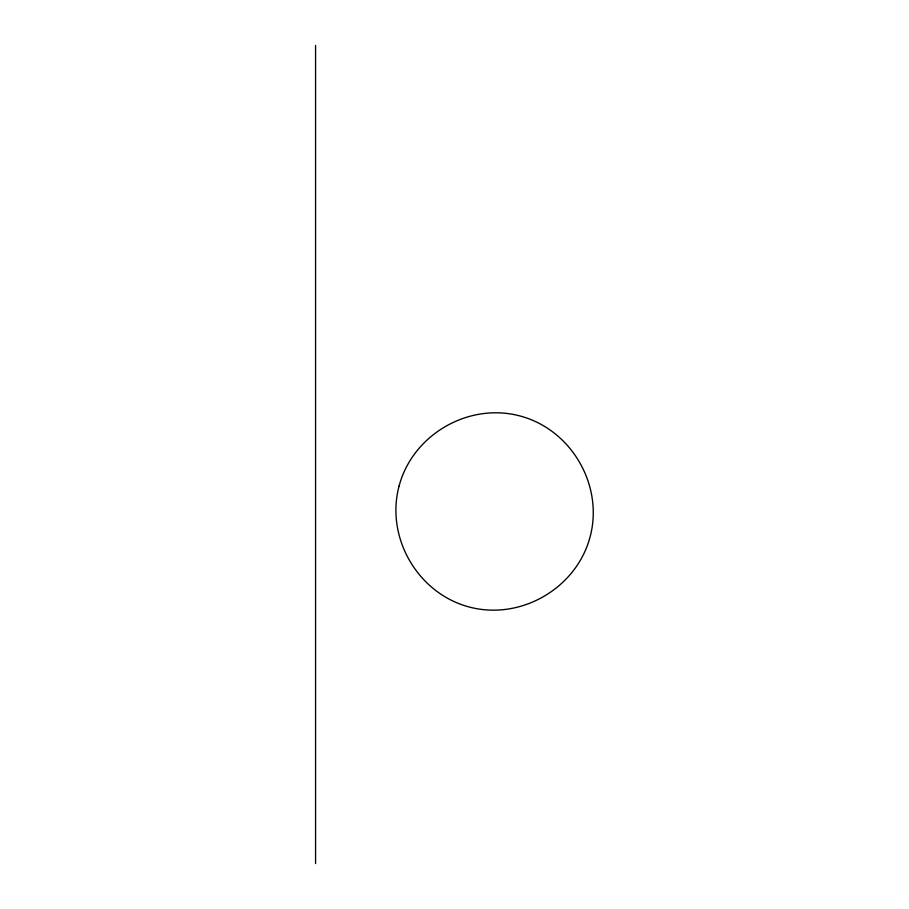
<?xml version="1.0" encoding="UTF-8"?>
<svg xmlns="http://www.w3.org/2000/svg" width="909" height="909" viewBox="0 0 909 909"><rect width="100%" height="100%" fill="white"/><g stroke="black" fill="none" stroke-linecap="round" stroke-linejoin="round"><path stroke-width="1.36" d="M315.571 45.45L315.571 863.55M399.119 485.895C385.268 537.299 417.572 593.236 469.01 606.951C520.414 620.79 576.34 588.498 590.055 537.06C603.894 485.656 571.602 429.718 520.164 416.004C468.76 402.164 412.834 434.457 399.119 485.895"/></g></svg>
